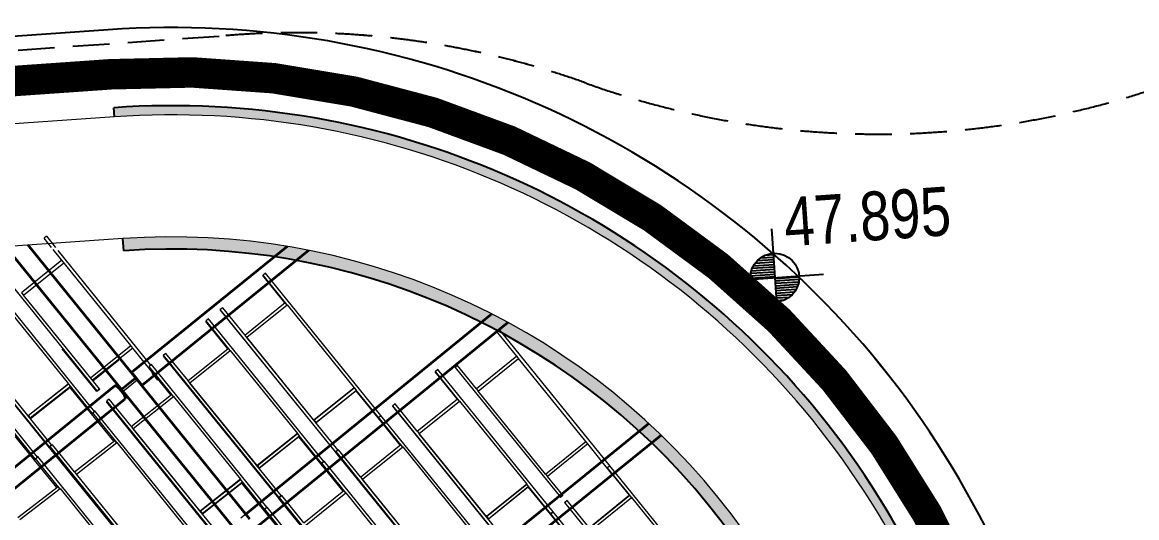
# Model space of a CAD drawing. Header units: millimetres. Extents: x 834681283 to 835686922, y 817551134 to 819407044.
# Drawn here: x 835303174 to 835321421, y 818166665 to 818174784 of the extents above; entities that cross this region are included whole.
import ezdxf
from ezdxf.enums import TextEntityAlignment as Align
from ezdxf.xclip import XClip

# ---------------------------------------------------------------- set-up
doc = ezdxf.new("R2010")
doc.units = ezdxf.units.MM
doc.header["$LTSCALE"] = 1200
doc.header["$MEASUREMENT"] = 0
doc.header["$XCLIPFRAME"] = 0
for name, pattern in [('HIDDENX2', [0.75, 0.5, -0.25]), ('P01-MAAN-P-EVA$0$HIDDENX2', [0.75, 0.5, -0.25]), ('P01-MAGP-EVA-GREENERY$0$HIDDEN', [0.375, 0.25, -0.125]), ('P01-MAGP-EVA-GREENERY$0$HIDDENX2', [0.75, 0.5, -0.25]), ('P01-MAGP-P-RF$0$P01-MBDR-P-B1$0$FDA(cad v 2007)$0$HIDDENX2', [0.75, 0.5, -0.25]), ('P01-MAGP-P-RF$0$P01_MS_01_N1-FloorPlan-PART2OFUPPERROOFSETTINGOUT$0$BH DASHED2', [3, 2, -1]), ('P01-MAGP-P-RF$0$PHANTOM', [2.5, 1.25, -0.25, 0.25, -0.25, 0.25, -0.25])]:
    doc.linetypes.add(name, pattern=pattern)
doc.layers.get('Defpoints').update_dxf_attribs({"color": 15})
for name, color, linetype in [('AR-FS-AR-EVA', 1, 'Continuous'), ('P01-MAAN-P-EVA$0$ADA08640', 2, 'Continuous'), ('P01-MAGP-EVA-GREENERY$0$AR-FS-AR-EVA', 8, 'Continuous'), ('P01-MAGP-EVA-GREENERY$0$SURFACE CHANNEL', 8, 'Continuous')]:
    doc.layers.add(name, color=color, linetype=linetype)
for name, color, linetype, lineweight in [('AR-PLANT_AR_BS_MI_', 9, 'Continuous', 25), ('P01-MAAN-P-EVA$0$AR-F-LEV_AR_BS_', 4, 'Continuous', 25), ('P01-MAGP-EVA-GREENERY$0$DR-FLD', 8, 'Continuous', 25), ('P01-MAGP-P-RF$0$AR-HATCH_AR_', 253, 'Continuous', 13), ('P01-MAGP-P-RF$0$AR-PLANT_AR_BS_MI_', 4, 'Continuous', 25), ('P01-MAGP-P-RF$0$AR-ROOF_AR_BS_MI_', 3, 'Continuous', 18), ('P01-MAGP-P-RF$0$MMH053__', 253, 'P01-MAGP-P-RF$0$PHANTOM', 40), ('P01-MAGP-P-RF$0$P01_MS_01_N1-FloorPlan-PART2OFUPPERROOFSETTINGOUT$0$S-BEAM', 253, 'Continuous', 35), ('P01-MAGP-P-RF$0$P01_MS_01_N1-FloorPlan-PART2OFUPPERROOFSETTINGOUT$0$S-BEAM-HIDN', 253, 'P01-MAGP-P-RF$0$P01_MS_01_N1-FloorPlan-PART2OFUPPERROOFSETTINGOUT$0$BH DASHED2', 18), ('P01-MAGP-P-RF$0$ROOF MESH HALF TONE$0$A-GLAZ', 253, 'Continuous', 9)]:
    doc.layers.add(name, color=color, linetype=linetype, lineweight=lineweight)
doc.styles.add('P01-MAAN-P-EVA$0$RLP-SIMPLEX', font='simplex.shx', dxfattribs={"width": 0.8})
doc.styles.add('P01-MAAN-P-EVA$0$Style-Arial', font='arial.ttf')
pattern_1 = [(3.998948738, (0, 0), (27.2443254035, 65.5595853656), [0, -63.5])]

# ---------------------------------------------------------------- blocks, each defined once
blk = doc.blocks.new('P01-MAGP-P-RF$0$P01_MS_01_N1-FloorPlan-PART2OFUPPERROOFSETTINGOUT$0$Circular Hollow Sections - CHS273x10_PSB97-8454391-PART 2 OF  UPPER ROOF SETTING OUT')
at = {"layer": 'P01-MAGP-P-RF$0$P01_MS_01_N1-FloorPlan-PART2OFUPPERROOFSETTINGOUT$0$S-BEAM'}
for p, q in [((82872, 72302), (75821, 67365)), ((75978, 67142), (83028, 72079))]:
    blk.add_line(p, q, dxfattribs=at)
for centre, major_axis, start_param, end_param in [((82950, 72190), (-78, 112), 3.141593, 6.283185), ((75900, 67254), (-78, 112), 0, 3.141593), ((75900, 67254), (-73, 104), 0, 3.141593), ((75900, 67254), (-78, 112), 3.141593, 6.283185), ((75900, 67254), (-73, 104), 3.141593, 6.283185)]:
    blk.add_ellipse(centre, major_axis=major_axis, ratio=0.240759, start_param=start_param, end_param=end_param, dxfattribs=at)
blk = doc.blocks.new('P01-MAGP-P-RF$0$ROOF MESH HALF TONE')
at = {"layer": 'P01-MAGP-P-RF$0$ROOF MESH HALF TONE$0$A-GLAZ', "lineweight": 5}
for p, q in [((81926, 74826), (81885, 74798)), ((81926, 74826), (82060, 74634)), ((81998, 74635), (81885, 74798)), ((83180, 72941), (82021, 74603)), ((82098, 74579), (83481, 72597)), ((82511, 71909), (80805, 74354)), ((82152, 74415), (81454, 73931)), ((81483, 73890), (82180, 74374)), ((81198, 74210), (82575, 72243)), ((81454, 73931), (81483, 73890)), ((85420, 73944), (85415, 73937)), ((85743, 73468), (85415, 73937)), ((85460, 73973), (85420, 73944)), ((85777, 73433), (85420, 73944)), ((87181, 71513), (85460, 73973)), ((80030, 73783), (81730, 71363)), ((81731, 71384), (80031, 73804)), ((81120, 73818), (82117, 72388)), ((82616, 72272), (81483, 73890)), ((81529, 71226), (79822, 73674)), ((84682, 73429), (84679, 73419)), ((84679, 73419), (86400, 70964)), ((84723, 73457), (84682, 73429)), ((86403, 70974), (84682, 73429)), ((85053, 72986), (84723, 73457)), ((85051, 72985), (85748, 73471)), ((85082, 72946), (85779, 73432)), ((85776, 73430), (85748, 73471)), ((85779, 73432), (86781, 71999)), ((81421, 71914), (80422, 73336)), ((81772, 71412), (80422, 73334)), ((84438, 73262), (84431, 73249)), ((84759, 72780), (84431, 73249)), ((84479, 73290), (84438, 73262)), ((84797, 72748), (84438, 73262)), ((86200, 70828), (84479, 73290)), ((82573, 72229), (82055, 72970)), ((82484, 72461), (83180, 72941)), ((83209, 72900), (82512, 72420)), ((83209, 72900), (83180, 72941)), ((83205, 72888), (83209, 72900)), ((83587, 72358), (83209, 72900)), ((85051, 72985), (85080, 72944)), ((86086, 71514), (85082, 72946)), ((85082, 72946), (85082, 72945)), ((85082, 72945), (85083, 72944)), ((86444, 71002), (85083, 72944)), ((82518, 72412), (82967, 72722)), ((83703, 72746), (83697, 72731)), ((83697, 72731), (85418, 70278)), ((83744, 72774), (83703, 72746)), ((85424, 70293), (83703, 72746)), ((84074, 72304), (83744, 72774)), ((84071, 72303), (84768, 72786)), ((84103, 72265), (84799, 72748)), ((84796, 72746), (84768, 72786)), ((84799, 72748), (85800, 71315)), ((89208, 72792), (89167, 72763)), ((89492, 72299), (89167, 72763)), ((89208, 72792), (90864, 70426)), ((83456, 72580), (83446, 72560)), ((83775, 72090), (83446, 72560)), ((83497, 72607), (83456, 72580)), ((83818, 72061), (83456, 72580)), ((85218, 70144), (83497, 72607)), ((83583, 72347), (83499, 72468)), ((82117, 72388), (81421, 71914)), ((81424, 71915), (82119, 72388)), ((81453, 71874), (82150, 72349)), ((82143, 72327), (81458, 71860)), ((82117, 72388), (82117, 72387)), ((82150, 72349), (82125, 72384)), ((82461, 71871), (82143, 72327)), ((82470, 71881), (82146, 72346)), ((82614, 72257), (82573, 72229)), ((82575, 72243), (82616, 72272)), ((82616, 72272), (82614, 72257)), ((83583, 72347), (83587, 72358)), ((83591, 72352), (83583, 72347)), ((84071, 72303), (84100, 72262)), ((84103, 72265), (84102, 72264)), ((84102, 72264), (84103, 72262)), ((85105, 70836), (84103, 72265)), ((85465, 70321), (84103, 72262)), ((89470, 72330), (88774, 71843)), ((88802, 71802), (89499, 72289)), ((89499, 72289), (89492, 72299)), ((90502, 70855), (89499, 72289)), ((82573, 72229), (82575, 72243)), ((82765, 72092), (82724, 72064)), ((83094, 71624), (82765, 72092)), ((83092, 71622), (83788, 72099)), ((83816, 72059), (83788, 72099)), ((88125, 72173), (88119, 72167)), ((88448, 71697), (88119, 72167)), ((88166, 72201), (88125, 72173)), ((88483, 71661), (88125, 72173)), ((89886, 69743), (88166, 72201)), ((88493, 72244), (88452, 72215)), ((88452, 72215), (90022, 69973)), ((88774, 71843), (88493, 72244)), ((81421, 71913), (81424, 71915)), ((81421, 71914), (81421, 71913)), ((81423, 71910), (81424, 71915)), ((81424, 71915), (81453, 71874)), ((82470, 71881), (82511, 71909)), ((82514, 71923), (82506, 71917)), ((84235, 69459), (82514, 71923)), ((82724, 72064), (82716, 72043)), ((82716, 72043), (84437, 69592)), ((84445, 69613), (82724, 72064)), ((83123, 71585), (83820, 72062)), ((83820, 72062), (84819, 70631)), ((86781, 71999), (86086, 71514)), ((86086, 71514), (86781, 71998)), ((86116, 71474), (86812, 71958)), ((86806, 71948), (86117, 71469)), ((86781, 71998), (86783, 71999)), ((86781, 71999), (86781, 71998)), ((86812, 71958), (86783, 71999)), ((87135, 71478), (86806, 71948)), ((87140, 71484), (86810, 71957)), ((81453, 71874), (81452, 71871)), ((82791, 71399), (82461, 71871)), ((82467, 71863), (82470, 71881)), ((82839, 71373), (82480, 71887)), ((88774, 71843), (88802, 71802)), ((89806, 70368), (88802, 71802)), ((81476, 71180), (81158, 71636)), ((81488, 71198), (81163, 71665)), ((83092, 71622), (83121, 71581)), ((84125, 70158), (83123, 71585)), ((83123, 71585), (83123, 71583)), ((83123, 71583), (83124, 71581)), ((84486, 69641), (83124, 71581)), ((87388, 71657), (87383, 71651)), ((87383, 71651), (89104, 69194)), ((87429, 71686), (87388, 71657)), ((89109, 69201), (87388, 71657)), ((87759, 71215), (87429, 71686)), ((87758, 71214), (88454, 71701)), ((87788, 71175), (88484, 71661)), ((88483, 71660), (88454, 71701)), ((88484, 71661), (89487, 70227)), ((81730, 71363), (81731, 71384)), ((81741, 71370), (81730, 71363)), ((81731, 71384), (81772, 71412)), ((81746, 71383), (81735, 71356)), ((81735, 71356), (83456, 68906)), ((81787, 71411), (81746, 71383)), ((83467, 68932), (81746, 71383)), ((81772, 71412), (81772, 71400)), ((82115, 70943), (81787, 71411)), ((82114, 70942), (82809, 71411)), ((82145, 70905), (82840, 71374)), ((82837, 71372), (82809, 71411)), ((82840, 71374), (83837, 69946)), ((86086, 71514), (86086, 71514)), ((86088, 71515), (86116, 71474)), ((87464, 71008), (87135, 71478)), ((87136, 71477), (87140, 71484)), ((87140, 71484), (87181, 71513)), ((87503, 70975), (87145, 71487)), ((87185, 71516), (87181, 71513)), ((88906, 69058), (87185, 71516)), ((81807, 70707), (81476, 71180)), ((81482, 71172), (81488, 71198)), ((81488, 71198), (81529, 71226)), ((81859, 70684), (81496, 71204)), ((81532, 71237), (81524, 71233)), ((83252, 68774), (81532, 71237)), ((85800, 71315), (85105, 70836)), ((85105, 70834), (85800, 71314)), ((85135, 70795), (85830, 71274)), ((85822, 71259), (85138, 70787)), ((85800, 71314), (85802, 71315)), ((85800, 71315), (85800, 71314)), ((85830, 71274), (85802, 71315)), ((86151, 70788), (85822, 71258)), ((86159, 70800), (85828, 71273)), ((87758, 71214), (87787, 71174)), ((88792, 69741), (87788, 71175)), ((87788, 71175), (87788, 71174)), ((87788, 71174), (87788, 71174)), ((89150, 69229), (87788, 71173)), ((86403, 70974), (86444, 71002)), ((86451, 71002), (86410, 70974)), ((86444, 71002), (86442, 70996)), ((86780, 70532), (86451, 71002)), ((86780, 70531), (87474, 71015)), ((87503, 70975), (87474, 71015)), ((82114, 70942), (82142, 70901)), ((82145, 70905), (82144, 70902)), ((82144, 70902), (82145, 70901)), ((83144, 69482), (82145, 70905)), ((83508, 68960), (82145, 70901)), ((85105, 70836), (85105, 70834)), ((85106, 70833), (85107, 70836)), ((85107, 70836), (85135, 70795)), ((86152, 70787), (86159, 70800)), ((86159, 70800), (86200, 70828)), ((86164, 70802), (86159, 70797)), ((86204, 70830), (86164, 70802)), ((86523, 70289), (86164, 70802)), ((87925, 68372), (86204, 70830)), ((86400, 70964), (86403, 70974)), ((86404, 70967), (86400, 70964)), ((86410, 70974), (86401, 70963)), ((86401, 70963), (88122, 68506)), ((88131, 68517), (86410, 70974)), ((86810, 70492), (87504, 70976)), ((87504, 70976), (88507, 69542)), ((89806, 70368), (90502, 70855)), ((90531, 70814), (89835, 70327)), ((90531, 70814), (90502, 70855)), ((90887, 70305), (90531, 70814)), ((81136, 70262), (81830, 70722)), ((81167, 70225), (81861, 70685)), ((81858, 70683), (81830, 70722)), ((81861, 70685), (82856, 69261)), ((84124, 70156), (84818, 70629)), ((84819, 70631), (84125, 70158)), ((84818, 70629), (84820, 70631)), ((84819, 70631), (84818, 70629)), ((84849, 70590), (84820, 70631)), ((85135, 70795), (85134, 70792)), ((86479, 70319), (86151, 70788)), ((84154, 70117), (84849, 70590)), ((84838, 70568), (84159, 70106)), ((85166, 70099), (84838, 70568)), ((85177, 70116), (84847, 70589)), ((86780, 70531), (86808, 70490)), ((86810, 70492), (86809, 70491)), ((86809, 70491), (86809, 70490)), ((88172, 68546), (86809, 70490)), ((87814, 69059), (86810, 70492)), ((85418, 70278), (85424, 70293)), ((85426, 70283), (85418, 70278)), ((85432, 70290), (85419, 70276)), ((85419, 70276), (87141, 67819)), ((85424, 70293), (85465, 70321)), ((85473, 70319), (85432, 70290)), ((87153, 67834), (85432, 70290)), ((85465, 70321), (85460, 70310)), ((85802, 69849), (85473, 70319)), ((85802, 69848), (86494, 70329)), ((85832, 69809), (86524, 70290)), ((86523, 70288), (86494, 70329)), ((86524, 70290), (87527, 68856)), ((89806, 70368), (89835, 70327)), ((90063, 70002), (89835, 70327)), ((90827, 70400), (90823, 70397)), ((90868, 70429), (90827, 70400)), ((91157, 69929), (90827, 70400)), ((92588, 67971), (90868, 70429)), ((91153, 69926), (90889, 70303)), ((84125, 70158), (84124, 70156)), ((84125, 70155), (84126, 70158)), ((84126, 70158), (84154, 70117)), ((85495, 69629), (85166, 70099)), ((85167, 70096), (85177, 70116)), ((85182, 70116), (85171, 70104)), ((85177, 70116), (85218, 70144)), ((85223, 70144), (85182, 70116)), ((85542, 69602), (85182, 70116)), ((85218, 70144), (85215, 70138)), ((86944, 67686), (85223, 70144)), ((89487, 70227), (88792, 69741)), ((88792, 69741), (89487, 70227)), ((88821, 69701), (89516, 70186)), ((89510, 70179), (88822, 69698)), ((89487, 70227), (89488, 70227)), ((89492, 70220), (89487, 70227)), ((89487, 70227), (89487, 70227)), ((89516, 70186), (89488, 70227)), ((89839, 69708), (89509, 70181)), ((89845, 69714), (89516, 70186)), ((90019, 69971), (90022, 69973)), ((90022, 69973), (90063, 70002)), ((90063, 70002), (90060, 69999)), ((90086, 69881), (90127, 69910)), ((90131, 69913), (90090, 69884)), ((90127, 69910), (90130, 69912)), ((91493, 67967), (90131, 69913)), ((90461, 69442), (91157, 69929)), ((91153, 69926), (90461, 69442)), ((90490, 69401), (91186, 69888)), ((91185, 69888), (91157, 69929)), ((91186, 69888), (92189, 68455)), ((88792, 69741), (88821, 69701)), ((88792, 69741), (88792, 69741)), ((89839, 69708), (89845, 69714)), ((90169, 69237), (89839, 69709)), ((89847, 69714), (89840, 69709)), ((89880, 69737), (89844, 69711)), ((89845, 69714), (89886, 69743)), ((89888, 69742), (89847, 69714)), ((90177, 69243), (89847, 69714)), ((89886, 69743), (89880, 69737)), ((89880, 69737), (89887, 69742)), ((91609, 67285), (89888, 69742)), ((90090, 69884), (90086, 69881)), ((90086, 69881), (91807, 67424)), ((91811, 67426), (90090, 69884))]:
    blk.add_line(p, q, dxfattribs=at)
blk = doc.blocks.new('P01-MAGP-P-RF')
at = {"layer": 'P01-MAGP-P-RF$0$AR-HATCH_AR_'}
h = blk.add_hatch(dxfattribs=at)
h.set_pattern_fill('DOTS', color=256, scale=40, style=0)
h.set_pattern_definition(pattern_1)
edge = h.paths.add_edge_path()
edge.add_line((835304672, 818173383), (835304682, 818173234))
edge.add_arc((835305624, 818159767), 13500, -16.0011, 93.999, ccw=False)
edge.add_line((835318601, 818156045), (835318745, 818156004))
edge.add_arc((835305624, 818159767), 13650, 343.9989, 453.999)
h = blk.add_hatch(dxfattribs=at)
h.set_pattern_fill('DOTS', color=256, scale=40, style=0)
h.set_pattern_definition(pattern_1)
edge = h.paths.add_edge_path()
edge.add_line((835304836, 818171039), (835304822, 818171239))
edge.add_arc((835305624, 818159767), 11500, -16.0011, 93.999, ccw=False)
edge.add_line((835316678, 818156597), (835316486, 818156652))
edge.add_arc((835305624, 818159767), 11300, 343.9989, 453.999)
at = {"layer": 'P01-MAGP-P-RF$0$AR-PLANT_AR_BS_MI_'}
for p, q in [((835304682, 818173234), (835304672, 818173383)), ((835304836, 818171039), (835304822, 818171239))]:
    blk.add_line(p, q, dxfattribs=at)
at = {"layer": 'P01-MAGP-P-RF$0$AR-PLANT_AR_BS_MI_', "lineweight": 13}
blk.add_lwpolyline([(835319975, 818155651, 0.520567), (835304583, 818174660), (835238735, 818170057, 0.414214), (835224882, 818154122), (835228069, 818108533, 0.414214), (835244004, 818094681), (835289068, 818097831, 0.315299), (835307728, 818112941)], format="xyb", close=True, dxfattribs=at)
at = {"layer": 'P01-MAGP-P-RF$0$AR-PLANT_AR_BS_MI_'}
for radius in [13650, 11300]:
    blk.add_arc((835305624, 818159767), radius, 343.9989, 93.999, dxfattribs=at)
at = {"layer": 'P01-MAGP-P-RF$0$AR-ROOF_AR_BS_MI_', "linetype": 'P01-MAGP-P-RF$0$P01-MBDR-P-B1$0$FDA(cad v 2007)$0$HIDDENX2'}
blk.add_lwpolyline([(835319139, 818155891, 0.520567), (835304643, 818173792), (835238795, 818169189, 0.414214), (835225750, 818154183), (835228937, 818108594, 0.414214), (835243943, 818095549), (835289007, 818098699, 0.315299), (835306891, 818113181)], format="xyb", close=True, dxfattribs=at)
at = {"layer": 'P01-MAGP-P-RF$0$AR-ROOF_AR_BS_MI_'}
for points in [[(835318601, 818156045, 0.520567), (835304682, 818173234), (835238834, 818168630, 0.414214), (835226309, 818154222), (835229496, 818108633, 0.414214), (835243904, 818096107), (835288968, 818099258, 0.315299), (835306353, 818113335)], [(835316678, 818156597, 0.520567), (835304822, 818171239), (835238974, 818166635, 0.414214), (835228304, 818154361), (835231491, 818108773, 0.414214), (835243765, 818098103), (835288829, 818101253, 0.315299), (835304431, 818113886)]]:
    blk.add_lwpolyline(points, format="xyb", close=True, dxfattribs=at)
at = {"layer": 'P01-MAGP-P-RF$0$P01_MS_01_N1-FloorPlan-PART2OFUPPERROOFSETTINGOUT$0$S-BEAM'}
for p, q in [((835302902, 818171104), (835304798, 818168764)), ((835305031, 818168953), (835303268, 818171130)), ((835307511, 818171111), (835304968, 818169052)), ((835305139, 818168839), (835307867, 818171048)), ((835310863, 818170004), (835306835, 818166724)), ((835307007, 818166512), (835311125, 818169866)), ((835305139, 818168839), (835304968, 818169052)), ((835305031, 818168953), (835304798, 818168764)), ((835306901, 818166643), (835305031, 818168953)), ((835304798, 818168764), (835306668, 818166454)), ((835313435, 818168207), (835308739, 818164405)), ((835308911, 818164193), (835313634, 818168018))]:
    blk.add_line(p, q, dxfattribs=at)
at = {"layer": 'P01-MAGP-P-RF$0$P01_MS_01_N1-FloorPlan-PART2OFUPPERROOFSETTINGOUT$0$S-BEAM-HIDN'}
for p, q in [((835304790, 818168774), (835305023, 818168963)), ((835304806, 818168770), (835305023, 818168946)), ((835304822, 818168733), (835305056, 818168922)), ((835305047, 818168916), (835304830, 818168740)), ((835305023, 818168946), (835305047, 818168916)), ((835304830, 818168740), (835304806, 818168770)), ((835306835, 818166724), (835306754, 818166658))]:
    blk.add_line(p, q, dxfattribs=at)
at = {"layer": 'P01-MAGP-P-RF$0$MMH053__', "rotation": 3.998948738169357}
blk.add_blockref('P01-MAGP-P-RF$0$ROOF MESH HALF TONE', (835227061, 818090920), dxfattribs=at)
at = {"layer": 'P01-MAGP-P-RF$0$P01_MS_01_N1-FloorPlan-PART2OFUPPERROOFSETTINGOUT$0$S-BEAM', "rotation": 3.998948738169357}
blk.add_blockref('P01-MAGP-P-RF$0$P01_MS_01_N1-FloorPlan-PART2OFUPPERROOFSETTINGOUT$0$Circular Hollow Sections - CHS273x10_PSB97-8454391-PART 2 OF  UPPER ROOF SETTING OUT', (835227061, 818090920), dxfattribs=at)
blk = doc.blocks.new('P01-MAAN-P-EVA$0$LEV1')
for p, q in [((0, 2), (0, -2)), ((-2, 0), (2, 0)), ((-0.999, 0.046), (0, 0.046)), ((-0.989, 0.146), (0, 0.146)), ((-0.969, 0.246), (0, 0.246)), ((0.999, -0.046), (0, -0.046)), ((0.989, -0.146), (0, -0.146)), ((0.969, -0.246), (0, -0.246)), ((0.938, -0.346), (0, -0.346)), ((0.895, -0.446), (0, -0.446)), ((0.838, -0.546), (0, -0.546)), ((0.764, -0.646), (0, -0.646)), ((0.667, -0.746), (0, -0.746)), ((0.534, -0.846), (0, -0.846)), ((0.326, -0.946), (0, -0.946))]:
    blk.add_line(p, q)
blk.add_circle((0, 0), 1)
blk = doc.blocks.new('P01-MAAN-P-EVA$0$F-LEV')
for p, q in [((-0.326, 0.946), (0, 0.946)), ((-0.838, 0.546), (0, 0.546)), ((-0.764, 0.646), (0, 0.646)), ((-0.667, 0.746), (0, 0.746)), ((-0.534, 0.846), (0, 0.846)), ((-0.938, 0.346), (0, 0.346)), ((-0.895, 0.446), (0, 0.446))]:
    blk.add_line(p, q)
blk.add_blockref('P01-MAAN-P-EVA$0$LEV1', (0, 0))
at = {"style": 'P01-MAAN-P-EVA$0$RLP-SIMPLEX', "width": 0.8}
blk.add_attdef('FFL', (1.5, 1), '', height=2, dxfattribs=at)
blk = doc.blocks.new('P01-MAAN-P-EVA')
at = {"layer": 'P01-MAAN-P-EVA$0$ADA08640', "linetype": 'P01-MAAN-P-EVA$0$HIDDENX2', "const_width": 500}
blk.add_lwpolyline([(835229014.7, 818106859.9, -0.0306379), (835228787.5, 818108583.6), (835225600.5, 818154172.3, -0.4142136), (835238775.6, 818169328), (835304623.6, 818173931.4, -0.3679708), (835319439.3, 818163006.2, -0.3236596)], format="xyb", dxfattribs=at)
at = {"layer": 'P01-MAAN-P-EVA$0$ADA08640', "linetype": 'P01-MAAN-P-EVA$0$HIDDENX2'}
blk.add_lwpolyline([(835332351.5, 818168321.3, -0.2623482), (835309020.9, 818164376.4, 0.1110385), (835307279.5, 818164594.2), (835290334.7, 818163409.7, -0.0905711), (835281727.8, 818164367.7, -0.0905711)], format="xyb", dxfattribs=at)
at = {"layer": 'P01-MAAN-P-EVA$0$AR-F-LEV_AR_BS_'}
ref = blk.add_blockref('P01-MAAN-P-EVA$0$F-LEV', (835315495.1, 818170598.6), dxfattribs=dict(at, xscale=399.9999999886597, yscale=400.0000000000001, zscale=399.9999999999995, rotation=3.998588288781939))
ref.add_attrib('FFL', '47.895', dxfattribs={"layer": '0', "height": 800, "rotation": 3.99859, "style": 'P01-MAAN-P-EVA$0$Style-Arial', "width": 0.8}).set_placement((835317009.8, 818171603), align=Align.MIDDLE)
blk = doc.blocks.new('P01-MAGP-EVA-GREENERY')
at = {"layer": 'P01-MAGP-EVA-GREENERY$0$AR-FS-AR-EVA', "linetype": 'P01-MAGP-EVA-GREENERY$0$HIDDENX2'}
blk.add_line((835289637, 818173385), (835306489, 818174563), dxfattribs=at)
for centre, radius, start, end in [((835317186, 818187051), 14100, 250.1969, 308.9976), ((835307666, 818160613), 14000, 70.1969, 94.8233)]:
    blk.add_arc(centre, radius, start, end, dxfattribs=at)
at = {"layer": 'P01-MAGP-EVA-GREENERY$0$DR-FLD'}
for radius, start, end in [(14175, 343.9989, 93.999), (13613, 7.5382, 77.775), (13638, 7.5382, 77.775), (13025, 7.5416, 93.999)]:
    blk.add_arc((835305590, 818159739), radius, start, end, dxfattribs=at)
at = {"layer": 'P01-MAGP-EVA-GREENERY$0$SURFACE CHANNEL', "linetype": 'P01-MAGP-EVA-GREENERY$0$HIDDEN'}
for p, q in [((835304649, 818173708), (835238178, 818169061)), ((835238605, 818168690), (835304677, 818173309))]:
    blk.add_line(p, q, dxfattribs=at)
for radius in [13975, 13575]:
    blk.add_arc((835305624, 818159767), radius, 343.9989, 93.999, dxfattribs=at)
blk = doc.blocks.new('12027_SITE')
at = {"layer": 'Defpoints'}
blk.add_lwpolyline([(835304.58267, 818174.66028), (835238.73467, 818170.05694, 0.41421356), (835224.88222, 818154.12209), (835228.06927, 818108.53336, 0.41421356), (835244.00411, 818094.6809), (835289.06814, 818097.83127, 0.3152987), (835307.72761, 818112.94085), (835319.97543, 818155.65111, 0.52056715), (835304.58267, 818174.66028)], format="xyb", close=True, dxfattribs=at)

msp = doc.modelspace()

# ---------------------------------------------------------------- linework, layer by layer
at = {"layer": 'AR-FS-AR-EVA', "linetype": 'HIDDENX2'}
msp.add_line((835289637.3, 818173385.3), (835306488.5, 818174563.4), dxfattribs=at)
msp.add_arc((835307665.7, 818160612.9), 14000, 70.1969, 94.82331, dxfattribs=at)
at = {"layer": 'AR-PLANT_AR_BS_MI_', "lineweight": 13}
msp.add_lwpolyline([(835319975.4, 818155651.1, 0.5205672), (835304582.7, 818174660.3), (835238734.7, 818170056.9, 0.4142136), (835224882.2, 818154122.1), (835228069.3, 818108533.4, 0.4142136), (835244004.1, 818094680.9), (835289068.1, 818097831.3, 0.3152987), (835307727.6, 818112940.9)], format="xyb", close=True, dxfattribs=at)

# ---------------------------------------------------------------- block references
ref = msp.add_blockref('12027_SITE', (0, 0), dxfattribs=dict(xscale=1000, yscale=1000, zscale=1000))
XClip(ref).set_block_clipping_path([(835171.4179906907, 818003.0079180738), (835381.5676709538, 818241.1415228392)])
ref = msp.add_blockref('P01-MAGP-EVA-GREENERY', (0, 0))
XClip(ref).set_block_clipping_path([(835304579.1843739748, 818174710.1626656055), (835305796.1658229828, 818174873.3149367571), (835307662.0338196754, 818174689.8070785999), (835310520.3633885384, 818174065.1796945333), (835313081.8681743145, 818173026.5659970045), (835315581.7919986248, 818171259.1109881401), (835317651.2761323452, 818169000.3924677372), (835319046.8494220972, 818167007.0337247849), (835320133.4085228443, 818164236.8954862356), (835320669.2049217224, 818161588.3395450115), (835320843.1778568029, 818158211.3686239719), (835320023.4914252758, 818155637.3225638866), (835307775.6753731966, 818112927.0695824623), (835307486.5656324625, 818111403.7745717764), (835306472.3023188114, 818108849.5676202774), (835303557.4701333046, 818104111.4948183298), (835299124.0129835606, 818101088.6384549141), (835297415.7114913464, 818099718.8653644323), (835294427.9237889051, 818098869.5449544191), (835299696.7221286297, 818083540.2194343805), (835299696.7221286297, 818003007.9180737734), (835381567.6709537506, 818003007.9180737734), (835381567.6709537506, 818241141.5228391886), (835171417.9906907082, 818241141.5228391886), (835171417.9906907082, 818003007.9180737734), (835299646.7221286297, 818003007.9180737734), (835299646.7221286297, 818083531.8665624857), (835294380.619469285, 818098853.34912467), (835289071.624658823, 818097781.3911836147), (835244007.6001352072, 818094631.0239012241), (835243402.3726704121, 818094599.0591453314), (835242636.0318140984, 818094583.6296563148), (835241827.5000405312, 818094619.5304664373), (835240278.7908782959, 818094803.1013474464), (835238615.9808831215, 818095198.6516088247), (835236837.1062445641, 818095894.4355551004), (835235914.8181660175, 818096333.9795084), (835235308.0351868868, 818096662.1879467964), (835233986.3356232643, 818097536.8864938021), (835232722.9095510244, 818098548.7006295919), (835231238.5995907784, 818100145.3524557352), (835230243.8710234165, 818101523.0034087896), (835229459.3735334873, 818102997.1350084543), (835228749.5628561974, 818104567.9919320345), (835228038.0088664293, 818107442.8705242872), (835228019.3892208338, 818108529.8695997), (835224832.3401603699, 818154118.6039062738), (835224786.1936964989, 818154547.7584284544), (835224773.2807815075, 818155026.8918851614), (835224783.5408297777, 818155896.203827858), (835224816.960060358, 818156261.0471076965), (835224880.3945835829, 818156930.3651428223), (835224980.8038678169, 818157693.5020338297), (835225188.099565506, 818158657.4187650681), (835225368.2602261305, 818159369.9037799835), (835225838.1759520769, 818160711.976451993), (835226139.2108690739, 818161405.4137219191), (835226545.7954304218, 818162235.3437660933), (835227243.4511545897, 818163421.3939791918), (835227831.7674248219, 818164241.3849411011), (835228201.1016024351, 818164708.4587804079), (835228901.1138991117, 818165512.9794739485), (835229693.7146910429, 818166280.4427016973), (835231339.2155919075, 818167719.4297661781), (835233198.9440969229, 818168772.0604982376), (835234724.5905447006, 818169505.6878428459), (835236291.5872612, 818169941.2428172827), (835238731.1858590841, 818170106.8148210049)])
msp.add_blockref('P01-MAGP-P-RF', (0, 0))

# ---------------------------------------------------------------- next in the draw order: block references
msp.add_blockref('P01-MAAN-P-EVA', (0, 0))

doc.saveas('drawing.dxf')
